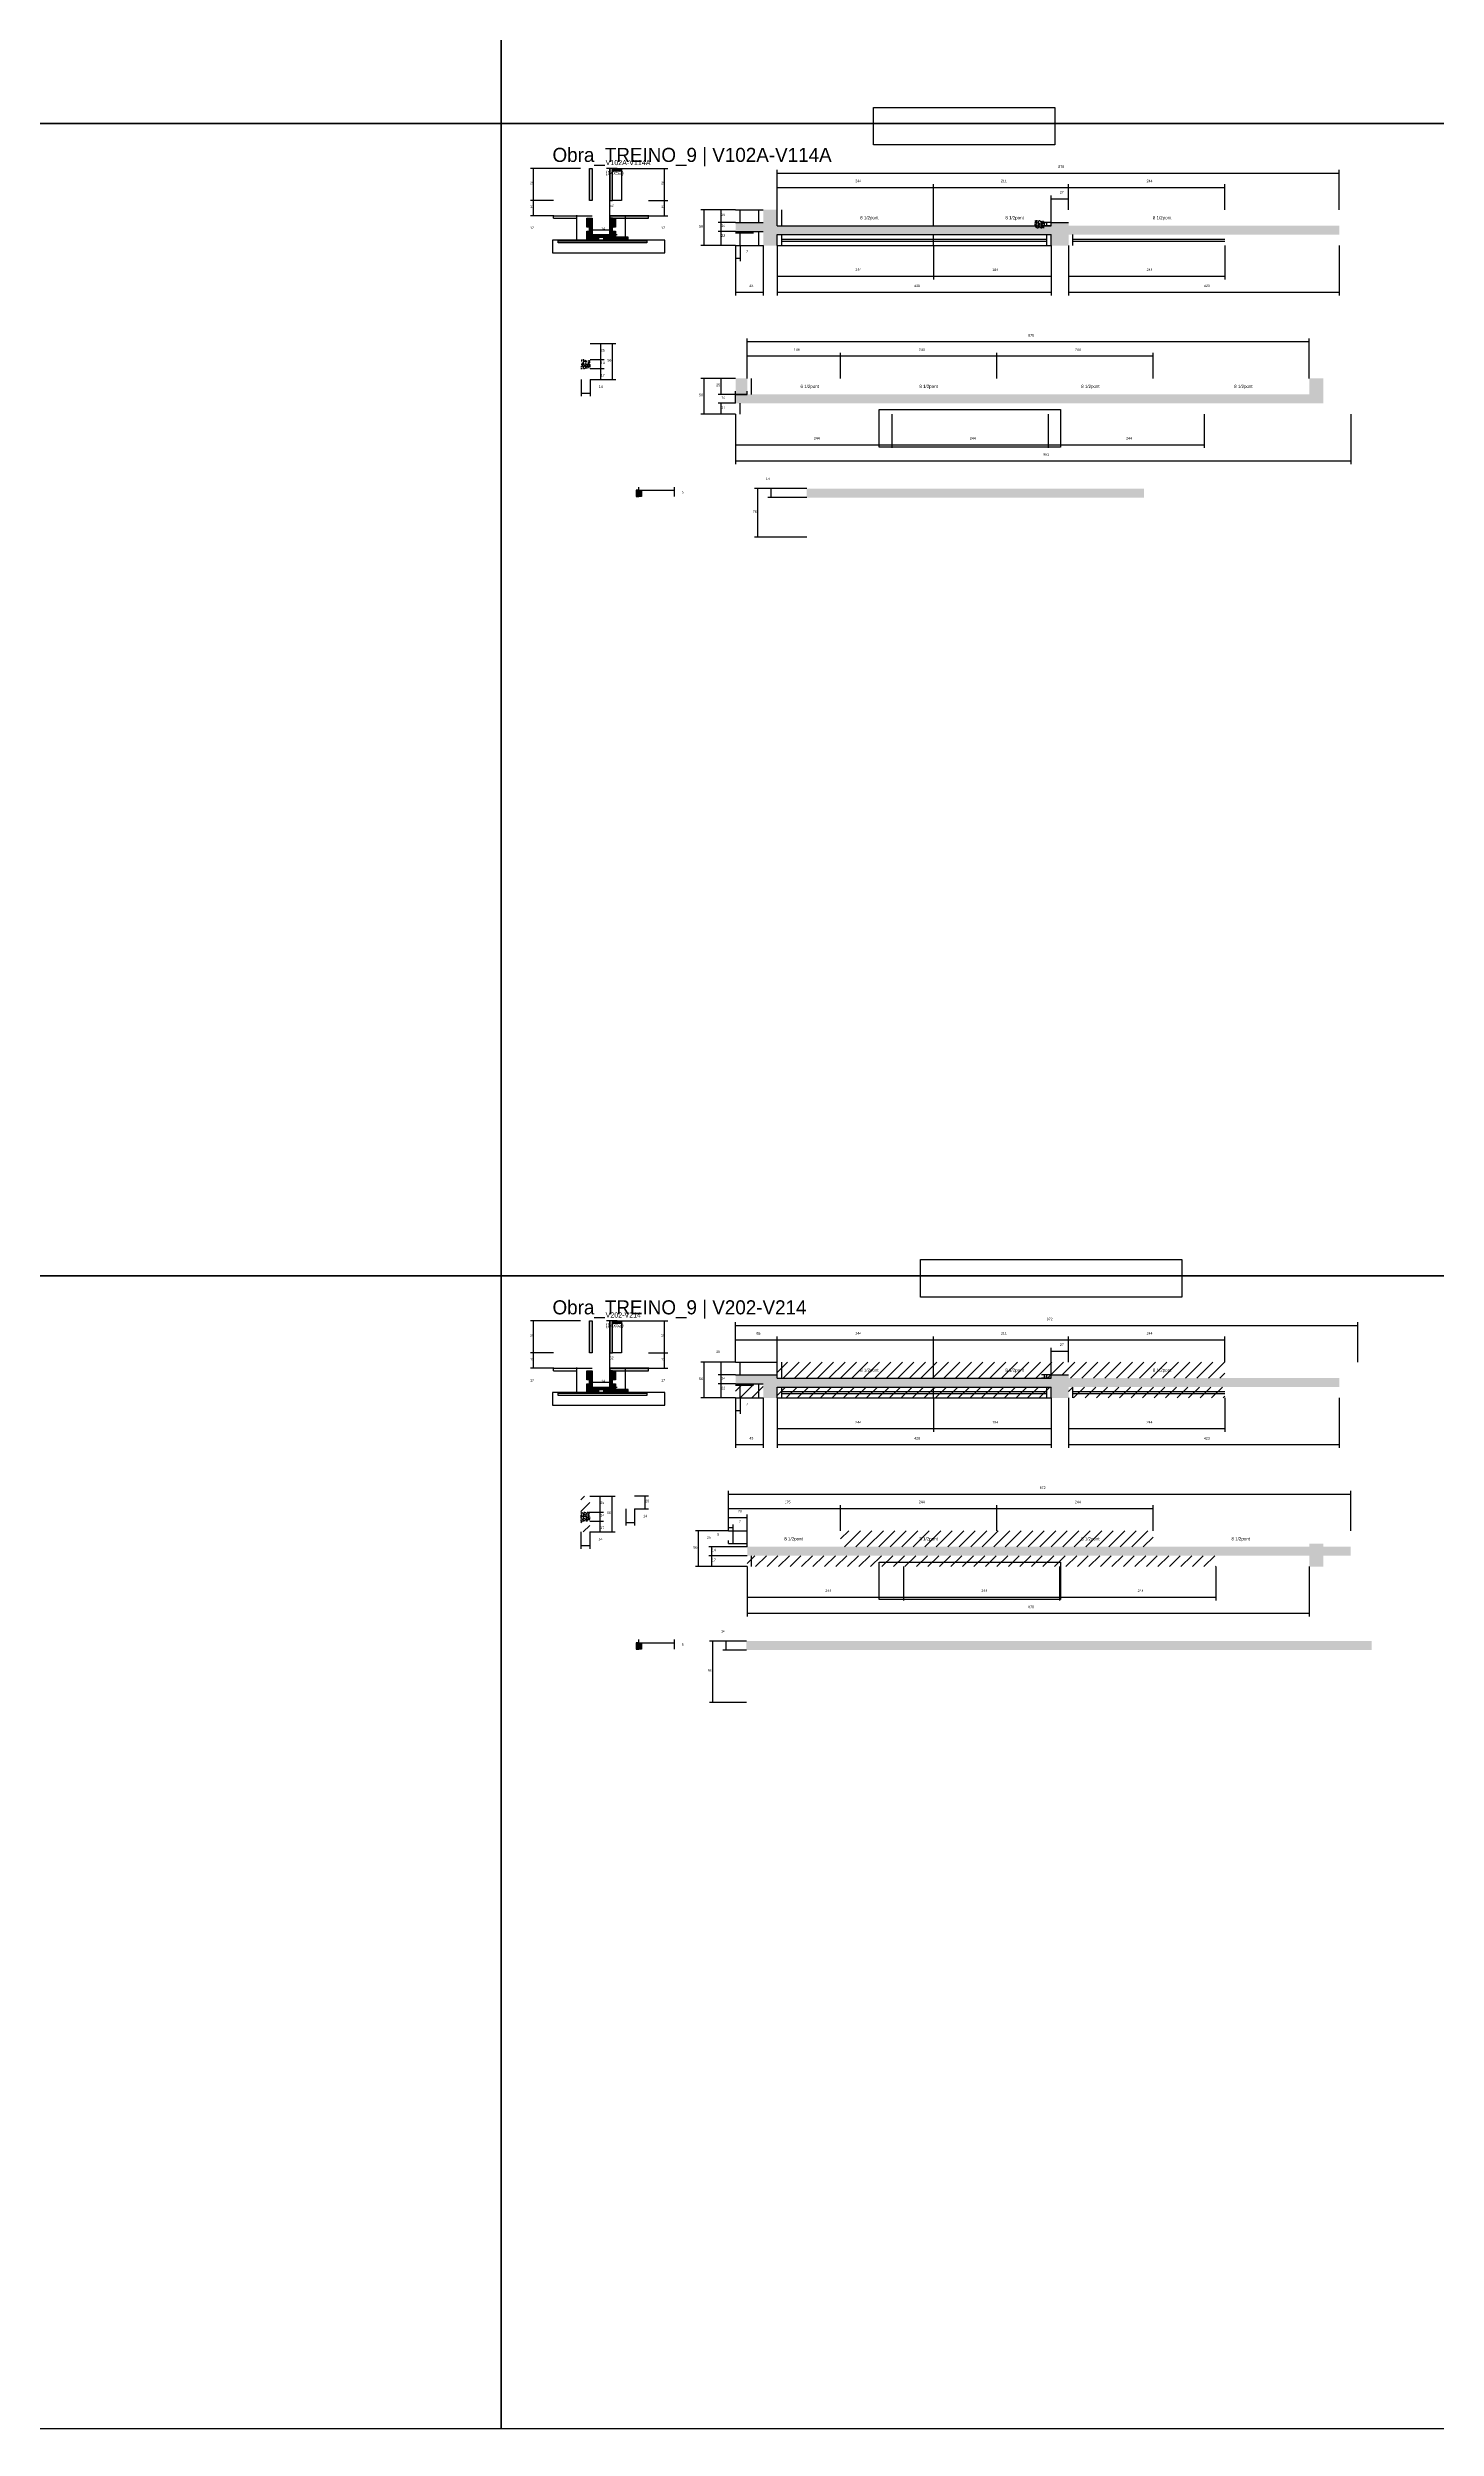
# Model space of a CAD drawing. Header units: metres. Extents: x -41 to 34840, y -36000 to 1848.
# Drawn here: x 28291 to 30461, y -34200 to -30481 of the extents above; entities that cross this region are included whole.
import ezdxf

# ---------------------------------------------------------------- set-up
doc = ezdxf.new("R2010")
doc.units = ezdxf.units.M
for name, color, linetype in [('barrote', 126, 'Continuous'), ('CELL_BORDER', 8, 'Continuous'), ('COTA', 4, 'Continuous'), ('Cota Seção (2x)', 4, 'Continuous'), ('Hachura', 253, 'Continuous'), ('LABEL_ID', 3, 'Continuous'), ('Madeira', 126, 'Continuous'), ('NOMENCLATURA', 7, 'Continuous'), ('Painéis', 200, 'Continuous'), ('SARR_2.2x7', 40, 'Continuous'), ('SCO-___-LAJ', 4, 'Continuous'), ('Texto Seção', 7, 'Continuous')]:
    doc.layers.add(name, color=color, linetype=linetype)

msp = doc.modelspace()

# ---------------------------------------------------------------- hatches: boundary and pattern name
at = {"layer": 'COTA'}
h = msp.add_hatch(dxfattribs=at)
h.set_pattern_fill('AR-CONC', scale=0.03)
h.paths.add_polyline_path([(29886.1, -30773.6), (30309.1, -30773.6), (30309.1, -30759.6), (29886.1, -30759.6), (29886.1, -30754.6), (29859.1, -30754.6), (29859.1, -30759.6), (29431.1, -30759.6), (29431.1, -30734.6), (29409.1, -30734.6), (29409.1, -30754.6), (29366.1, -30754.6), (29366.1, -30768.6), (29409.1, -30768.6), (29409.1, -30790.6), (29431.1, -30790.6), (29431.1, -30773.6), (29859.1, -30773.6), (29859.1, -30790.6), (29886.1, -30790.6)])
h = msp.add_hatch(dxfattribs=at)
h.set_pattern_fill('AR-CONC', scale=0.03)
h.paths.add_polyline_path([(29848.2, -30762.9), (29848.2, -30751.2), (29848.2, -30751.2), (29833.2, -30751.2), (29833.2, -30751.2), (29833.2, -30762.9), (29833.2, -30762.9), (29848.2, -30762.9)])
h = msp.add_hatch(dxfattribs=at)
h.set_pattern_fill('AR-CONC', scale=0.03)
h.paths.add_polyline_path([(29138.9, -30968.8), (29124.9, -30968.8), (29124.9, -30982.8), (29138.9, -30982.8)])
h = msp.add_hatch(dxfattribs=at)
h.set_pattern_fill('AR-CONC', scale=0.03)
h.paths.add_polyline_path([(30262.1, -31023), (29384.1, -31023), (29384.1, -30998), (29366.1, -30998), (29366.1, -31037), (30266.1, -31037), (30284.1, -31037), (30284.1, -30998), (30262.1, -30998)])
h = msp.add_hatch(dxfattribs=at)
h.set_pattern_fill('AR-CONC', scale=0.03)
h.paths.add_polyline_path([(29477.1, -31170.3), (29477.1, -31184.3), (30004.1, -31184.3), (30004.1, -31170.3)])
h = msp.add_hatch(dxfattribs=at)
h.set_pattern_fill('AR-CONC', scale=0.03)
h.paths.add_polyline_path([(29886.1, -32590.6), (29886.1, -32573.6), (29886.1, -32573.6), (30309.1, -32573.6), (30309.1, -32573.6), (30309.1, -32559.6), (30309.1, -32559.6), (29886.1, -32559.6), (29886.1, -32559.6), (29886.1, -32554.6), (29886.1, -32554.6), (29859.1, -32554.6), (29859.1, -32554.6), (29859.1, -32559.6), (29859.1, -32559.6), (29431.1, -32559.6), (29431.1, -32559.6), (29431.1, -32554.6), (29431.1, -32554.6), (29409.1, -32554.6), (29409.1, -32554.6), (29366.1, -32554.6), (29366.1, -32554.6), (29366.1, -32568.6), (29366.1, -32568.6), (29409.1, -32568.6), (29409.1, -32568.6), (29409.1, -32590.6), (29409.1, -32590.6), (29431.1, -32590.6), (29431.1, -32590.6), (29431.1, -32573.6), (29431.1, -32573.6), (29859.1, -32573.6), (29859.1, -32573.6), (29859.1, -32590.6), (29859.1, -32590.6), (29886.1, -32590.6)])
h = msp.add_hatch(dxfattribs=at)
h.set_pattern_fill('AR-CONC', scale=0.03)
h.paths.add_polyline_path([(29138.2, -32768.8), (29124.2, -32768.8), (29124.2, -32782.8), (29138.2, -32782.8)])
h = msp.add_hatch(dxfattribs=at)
h.set_pattern_fill('AR-CONC', scale=0.03)
h.paths.add_polyline_path([(30284.1, -32837), (30327.1, -32837), (30327.1, -32823), (30284.1, -32823), (30284.1, -32818), (30262.1, -32818), (30262.1, -32823), (29384.1, -32823), (29384.1, -32837), (30262.1, -32837), (30262.1, -32854), (30284.1, -32854)])
h = msp.add_hatch(dxfattribs=at)
h.set_pattern_fill('AR-CONC', scale=0.03)
h.paths.add_polyline_path([(29382.8, -32970.3), (29382.8, -32984.3), (30359.8, -32984.3), (30359.8, -32970.3)])
at = {"layer": 'Hachura'}
h = msp.add_hatch(color=8, dxfattribs=at)
h.dxf.hatch_style = 1
h.paths.add_polyline_path([(29141.8, -30670), (29137.8, -30670), (29137.8, -30720), (29141.8, -30720)])
h = msp.add_hatch(color=8, dxfattribs=at)
h.dxf.hatch_style = 1
h.paths.add_polyline_path([(29173.8, -30670), (29169.8, -30670), (29169.8, -30720), (29173.8, -30720)])
h = msp.add_hatch(dxfattribs=at)
h.set_pattern_fill('ANSI31', scale=0.5)
h.paths.add_polyline_path([(29173.8, -30674.4), (29173.8, -30670), (29173.8, -30670), (29187.8, -30670), (29187.8, -30670), (29187.8, -30674.4), (29187.8, -30674.4), (29173.8, -30674.4)])
h = msp.add_hatch(dxfattribs=at)
h.set_pattern_fill('ANSI31', scale=0.5)
h.paths.add_polyline_path([(29137.8, -30762), (29133.4, -30762), (29133.4, -30762), (29133.4, -30748), (29133.4, -30748), (29137.8, -30748), (29137.8, -30748), (29137.8, -30762)])
h = msp.add_hatch(color=8, dxfattribs=at)
h.dxf.hatch_style = 1
h.paths.add_polyline_path([(29137.8, -30782), (29141.8, -30782), (29141.8, -30748), (29137.8, -30748)])
h = msp.add_hatch(color=8, dxfattribs=at)
h.dxf.hatch_style = 1
h.paths.add_polyline_path([(29229.8, -30748), (29229.8, -30744), (29229.8, -30744), (29169.8, -30744), (29169.8, -30744), (29169.8, -30748), (29169.8, -30748), (29229.8, -30748)])
h = msp.add_hatch(color=8, dxfattribs=at)
h.dxf.hatch_style = 1
h.paths.add_polyline_path([(29173.8, -30748), (29169.8, -30748), (29169.8, -30774), (29169.8, -30782), (29173.8, -30782)])
h = msp.add_hatch(dxfattribs=at)
h.set_pattern_fill('ANSI31', scale=0.5)
h.paths.add_polyline_path([(29178.2, -30762), (29173.8, -30762), (29173.8, -30762), (29173.8, -30748), (29173.8, -30748), (29178.2, -30748), (29178.2, -30748), (29178.2, -30762)])
h = msp.add_hatch(dxfattribs=at)
h.set_pattern_fill('ANSI31', scale=0.5)
h.paths.add_polyline_path([(29137.8, -30782.3), (29133.4, -30782.3), (29133.4, -30782.3), (29133.4, -30768.3), (29133.4, -30768.3), (29137.8, -30768.3), (29137.8, -30768.3), (29137.8, -30782.3)])
h = msp.add_hatch(color=8, dxfattribs=at)
h.dxf.hatch_style = 1
h.paths.add_polyline_path([(29169.8, -30777.6), (29169.8, -30774), (29169.8, -30774), (29141.8, -30774), (29141.8, -30774), (29141.8, -30777.6), (29141.8, -30777.6), (29169.8, -30777.6)])
h = msp.add_hatch(dxfattribs=at)
h.set_pattern_fill('ANSI31', scale=0.5)
h.paths.add_polyline_path([(29141.8, -30782), (29141.8, -30777.6), (29141.8, -30777.6), (29151.8, -30777.6), (29151.8, -30777.6), (29151.8, -30782), (29151.8, -30782), (29141.8, -30782)])
h = msp.add_hatch(dxfattribs=at)
h.set_pattern_fill('ANSI31', scale=0.5)
h.paths.add_polyline_path([(29169.8, -30782), (29169.8, -30777.6), (29169.8, -30777.6), (29159.8, -30777.6), (29159.8, -30777.6), (29159.8, -30782), (29159.8, -30782), (29169.8, -30782)])
h = msp.add_hatch(dxfattribs=at)
h.set_pattern_fill('ANSI31', scale=0.5)
h.paths.add_polyline_path([(29178.2, -30782.3), (29173.8, -30782.3), (29173.8, -30782.3), (29173.8, -30768.3), (29173.8, -30768.3), (29178.2, -30768.3), (29178.2, -30768.3), (29178.2, -30782.3)])
h = msp.add_hatch(dxfattribs=at)
h.set_pattern_fill('ANSI31', scale=0.5)
h.paths.add_polyline_path([(29198.2, -30782), (29198.2, -30777.6), (29198.2, -30777.6), (29178.2, -30777.6), (29178.2, -30777.6), (29178.2, -30782), (29178.2, -30782), (29198.2, -30782)])
h = msp.add_hatch(color=8, dxfattribs=at)
h.dxf.hatch_style = 1
h.paths.add_polyline_path([(29214.6, -31172.8), (29210.6, -31172.8), (29210.6, -31172.8), (29210.6, -31182.8), (29210.6, -31182.8), (29214.6, -31182.8), (29214.6, -31182.8), (29214.6, -31172.8)])
h = msp.add_hatch(dxfattribs=at)
h.set_pattern_fill('ANSI31', scale=0.5)
h.paths.add_polyline_path([(29219, -31182.8), (29214.6, -31182.8), (29214.6, -31182.8), (29214.6, -31172.8), (29214.6, -31172.8), (29219, -31172.8), (29219, -31172.8), (29219, -31182.8)])
h = msp.add_hatch(color=8, dxfattribs=at)
h.dxf.hatch_style = 1
h.paths.add_polyline_path([(29141.8, -32470), (29137.8, -32470), (29137.8, -32520), (29141.8, -32520)])
h = msp.add_hatch(color=8, dxfattribs=at)
h.dxf.hatch_style = 1
h.paths.add_polyline_path([(29173.8, -32470), (29169.8, -32470), (29169.8, -32520), (29173.8, -32520)])
h = msp.add_hatch(dxfattribs=at)
h.set_pattern_fill('ANSI31', scale=0.5)
h.paths.add_polyline_path([(29173.8, -32474.4), (29173.8, -32470), (29173.8, -32470), (29187.8, -32470), (29187.8, -32470), (29187.8, -32474.4), (29187.8, -32474.4), (29173.8, -32474.4)])
h = msp.add_hatch(dxfattribs=at)
h.set_pattern_fill('ANSI31', scale=4)
h.paths.add_polyline_path([(29675.1, -32559.6), (29675.1, -32534.6), (29431.1, -32534.6), (29431.1, -32559.6)])
h = msp.add_hatch(dxfattribs=at)
h.set_pattern_fill('ANSI31', scale=4)
h.paths.add_polyline_path([(29859.1, -32559.6), (29859.1, -32554.6), (29886.1, -32554.6), (29886.1, -32534.6), (29675.1, -32534.6), (29675.1, -32559.6)])
h = msp.add_hatch(dxfattribs=at)
h.set_pattern_fill('ANSI31', scale=4)
h.paths.add_polyline_path([(29886.1, -32534.6), (29886.1, -32554.6), (29886.1, -32559.6), (30130.1, -32559.6), (30130.1, -32534.6)])
h = msp.add_hatch(dxfattribs=at)
h.set_pattern_fill('ANSI31', scale=0.5)
h.paths.add_polyline_path([(29137.8, -32562), (29133.4, -32562), (29133.4, -32562), (29133.4, -32548), (29133.4, -32548), (29137.8, -32548), (29137.8, -32548), (29137.8, -32562)])
h = msp.add_hatch(dxfattribs=at)
h.set_pattern_fill('ANSI31', scale=0.5)
h.paths.add_polyline_path([(29137.8, -32582.3), (29133.4, -32582.3), (29133.4, -32582.3), (29133.4, -32568.3), (29133.4, -32568.3), (29137.8, -32568.3), (29137.8, -32568.3), (29137.8, -32582.3)])
h = msp.add_hatch(color=8, dxfattribs=at)
h.dxf.hatch_style = 1
h.paths.add_polyline_path([(29137.8, -32582), (29141.8, -32582), (29141.8, -32548), (29137.8, -32548)])
h = msp.add_hatch(color=8, dxfattribs=at)
h.dxf.hatch_style = 1
h.paths.add_polyline_path([(29169.8, -32577.6), (29169.8, -32574), (29169.8, -32574), (29141.8, -32574), (29141.8, -32574), (29141.8, -32577.6), (29141.8, -32577.6), (29169.8, -32577.6)])
h = msp.add_hatch(color=8, dxfattribs=at)
h.dxf.hatch_style = 1
h.paths.add_polyline_path([(29229.8, -32548), (29229.8, -32544), (29229.8, -32544), (29169.8, -32544), (29169.8, -32544), (29169.8, -32548), (29169.8, -32548), (29229.8, -32548)])
h = msp.add_hatch(color=8, dxfattribs=at)
h.dxf.hatch_style = 1
h.paths.add_polyline_path([(29173.8, -32548), (29169.8, -32548), (29169.8, -32574), (29169.8, -32582), (29173.8, -32582)])
h = msp.add_hatch(dxfattribs=at)
h.set_pattern_fill('ANSI31', scale=0.5)
h.paths.add_polyline_path([(29178.2, -32562), (29173.8, -32562), (29173.8, -32562), (29173.8, -32548), (29173.8, -32548), (29178.2, -32548), (29178.2, -32548), (29178.2, -32562)])
h = msp.add_hatch(dxfattribs=at)
h.set_pattern_fill('ANSI31', scale=0.5)
h.paths.add_polyline_path([(29178.2, -32582.3), (29173.8, -32582.3), (29173.8, -32582.3), (29173.8, -32568.3), (29173.8, -32568.3), (29178.2, -32568.3), (29178.2, -32568.3), (29178.2, -32582.3)])
h = msp.add_hatch(dxfattribs=at)
h.set_pattern_fill('ANSI31', scale=4)
h.paths.add_polyline_path([(29409.1, -32590.6), (29409.1, -32568.6), (29366.1, -32568.6), (29366.1, -32590.6)])
h = msp.add_hatch(dxfattribs=at)
h.set_pattern_fill('ANSI31', scale=4)
h.paths.add_polyline_path([(29675.1, -32573.6), (29431.1, -32573.6), (29431.1, -32590.6), (29675.1, -32590.6)])
h = msp.add_hatch(dxfattribs=at)
h.set_pattern_fill('ANSI31', scale=4)
h.paths.add_polyline_path([(29859.1, -32573.6), (29675.1, -32573.6), (29675.1, -32590.6), (29859.1, -32590.6)])
h = msp.add_hatch(dxfattribs=at)
h.set_pattern_fill('ANSI31', scale=4)
h.paths.add_polyline_path([(30130.1, -32573.6), (29886.1, -32573.6), (29886.1, -32590.6), (30130.1, -32590.6)])
h = msp.add_hatch(dxfattribs=at)
h.set_pattern_fill('ANSI31', scale=0.5)
h.paths.add_polyline_path([(29141.8, -32582), (29141.8, -32577.6), (29141.8, -32577.6), (29151.8, -32577.6), (29151.8, -32577.6), (29151.8, -32582), (29151.8, -32582), (29141.8, -32582)])
h = msp.add_hatch(dxfattribs=at)
h.set_pattern_fill('ANSI31', scale=0.5)
h.paths.add_polyline_path([(29169.8, -32582), (29169.8, -32577.6), (29169.8, -32577.6), (29159.8, -32577.6), (29159.8, -32577.6), (29159.8, -32582), (29159.8, -32582), (29169.8, -32582)])
h = msp.add_hatch(dxfattribs=at)
h.set_pattern_fill('ANSI31', scale=0.5)
h.paths.add_polyline_path([(29198.2, -32582), (29198.2, -32577.6), (29198.2, -32577.6), (29178.2, -32577.6), (29178.2, -32577.6), (29178.2, -32582), (29178.2, -32582), (29198.2, -32582)])
h = msp.add_hatch(dxfattribs=at)
h.set_pattern_fill('ANSI31', scale=4)
h.paths.add_polyline_path([(29124.2, -32768.8), (29138.2, -32768.8), (29138.2, -32743.8), (29124.2, -32743.8)])
h = msp.add_hatch(dxfattribs=at)
h.set_pattern_fill('ANSI31', scale=4)
h.paths.add_polyline_path([(29124.2, -32799.8), (29138.2, -32799.8), (29138.2, -32782.8), (29124.2, -32782.8)])
h = msp.add_hatch(dxfattribs=at)
h.set_pattern_fill('ANSI31', scale=4)
h.paths.add_polyline_path([(29774.1, -32823), (29774.1, -32798), (29530.1, -32798), (29530.1, -32823)])
h = msp.add_hatch(dxfattribs=at)
h.set_pattern_fill('ANSI31', scale=4)
h.paths.add_polyline_path([(29774.1, -32798), (29774.1, -32823), (30018.1, -32823), (30018.1, -32798)])
h = msp.add_hatch(dxfattribs=at)
h.set_pattern_fill('ANSI31', scale=4)
h.paths.add_polyline_path([(29628.1, -32854), (29628.1, -32837), (29384.1, -32837), (29384.1, -32854)])
h = msp.add_hatch(dxfattribs=at)
h.set_pattern_fill('ANSI31', scale=4)
h.paths.add_polyline_path([(29872.1, -32854), (29872.1, -32837), (29628.1, -32837), (29628.1, -32854)])
h = msp.add_hatch(dxfattribs=at)
h.set_pattern_fill('ANSI31', scale=4)
h.paths.add_polyline_path([(30116.1, -32854), (30116.1, -32837), (29872.1, -32837), (29872.1, -32854)])
h = msp.add_hatch(color=8, dxfattribs=at)
h.dxf.hatch_style = 1
h.paths.add_polyline_path([(29214.6, -32972.8), (29210.6, -32972.8), (29210.6, -32972.8), (29210.6, -32982.8), (29210.6, -32982.8), (29214.6, -32982.8), (29214.6, -32982.8), (29214.6, -32972.8)])
h = msp.add_hatch(dxfattribs=at)
h.set_pattern_fill('ANSI31', scale=0.5)
h.paths.add_polyline_path([(29219, -32982.8), (29214.6, -32982.8), (29214.6, -32982.8), (29214.6, -32972.8), (29214.6, -32972.8), (29219, -32972.8), (29219, -32972.8), (29219, -32982.8)])

# ---------------------------------------------------------------- linework, layer by layer
at = {"layer": 'barrote'}
for points in [[(29080, -30802), (29255.5, -30802), (29255.5, -30782), (29080, -30782)], [(29080, -32602), (29255.5, -32602), (29255.5, -32582), (29080, -32582)]]:
    msp.add_lwpolyline(points, close=True, dxfattribs=at)
at = {"layer": 'CELL_BORDER'}
for points in [[(26100, -30600), (29000, -30600), (29000, -28800), (26100, -28800)], [(29000, -30600), (31900, -30600), (31900, -28800), (29000, -28800)], [(26100, -32400), (29000, -32400), (29000, -30600), (26100, -30600)], [(29000, -32400), (31900, -32400), (31900, -30600), (29000, -30600)], [(26100, -34200), (29000, -34200), (29000, -32400), (26100, -32400)], [(29000, -34200), (31900, -34200), (31900, -32400), (29000, -32400)]]:
    msp.add_lwpolyline(points, close=True, dxfattribs=at)
at = {"layer": 'COTA'}
for p, q in [((29123.8, -30670), (29045.4, -30670)), ((29050.4, -30720), (29050.4, -30670)), ((29187.8, -30670), (29260.2, -30670)), ((29255.2, -30720), (29255.2, -30670)), ((29431.1, -30734.6), (29431.1, -30672.3)), ((29431.1, -30677.3), (30309.1, -30677.3)), ((30309.1, -30734.6), (30309.1, -30672.3)), ((29431.1, -30734.6), (29431.1, -30694.7)), ((29431.1, -30699.7), (29675.1, -30699.7)), ((29675.1, -30734.6), (29675.1, -30694.7)), ((29675.1, -30734.6), (29675.1, -30694.7)), ((29675.1, -30699.7), (29886.1, -30699.7)), ((29859.1, -30754.6), (29859.1, -30712.4)), ((29886.1, -30734.6), (29886.1, -30694.7)), ((29886.1, -30734.6), (29886.1, -30694.7)), ((29886.1, -30699.7), (30130.1, -30699.7)), ((29886.1, -30734.6), (29886.1, -30712.4)), ((30130.1, -30734.6), (30130.1, -30694.7)), ((29081.8, -30720), (29045.4, -30720)), ((29081.8, -30720), (29045.4, -30720)), ((29081.8, -30744), (29045.4, -30744)), ((29050.4, -30744), (29050.4, -30720)), ((29081.8, -30748), (29081.8, -30743)), ((29081.8, -30748), (29117.8, -30748)), ((29117.8, -30782), (29117.8, -30743)), ((29193.8, -30782), (29193.8, -30743)), ((29193.8, -30748), (29229.8, -30748)), ((29229.8, -30720), (29260.2, -30720)), ((29229.8, -30720), (29260.2, -30720)), ((29229.8, -30748), (29229.8, -30743)), ((29229.8, -30744), (29260.2, -30744)), ((29255.2, -30744), (29255.2, -30720)), ((29366.1, -30734.6), (29311.9, -30734.6)), ((29316.9, -30790.6), (29316.9, -30734.6)), ((29366.1, -30734.6), (29338.7, -30734.6)), ((29343.7, -30754.6), (29343.7, -30734.6)), ((29859.1, -30717.4), (29886.1, -30717.4)), ((29366.1, -30754.6), (29338.7, -30754.6)), ((29366.1, -30754.6), (29338.7, -30754.6)), ((29366.1, -30768.6), (29338.7, -30768.6)), ((29366.1, -30768.6), (29338.7, -30768.6)), ((29343.7, -30768.6), (29343.7, -30754.6)), ((29343.7, -30790.6), (29343.7, -30768.6)), ((29859.1, -30754.6), (29843.7, -30754.6)), ((29859.1, -30759.6), (29843.7, -30759.6)), ((29848.7, -30759.6), (29848.7, -30754.6)), ((29366.1, -30790.6), (29311.9, -30790.6)), ((29366.1, -30790.6), (29338.7, -30790.6)), ((29366.1, -30790.6), (29366.1, -30815.2)), ((29366.1, -30790.6), (29366.1, -30868.5)), ((29366.1, -30810.2), (29373.1, -30810.2)), ((29373.1, -30790.6), (29373.1, -30815.2)), ((29409.1, -30790.6), (29409.1, -30868.5)), ((29431.1, -30790.6), (29431.1, -30843.4)), ((29431.1, -30790.6), (29431.1, -30868.5)), ((29675.1, -30790.6), (29675.1, -30843.4)), ((29675.1, -30790.6), (29675.1, -30843.4)), ((29859.1, -30790.6), (29859.1, -30868.5)), ((29859.1, -30790.6), (29859.1, -30843.4)), ((29886.1, -30790.6), (29886.1, -30843.4)), ((29886.1, -30790.6), (29886.1, -30868.5)), ((30130.1, -30790.6), (30130.1, -30843.4)), ((30309.1, -30790.6), (30309.1, -30868.5)), ((29366.1, -30863.5), (29409.1, -30863.5)), ((29431.1, -30838.4), (29675.1, -30838.4)), ((29431.1, -30863.5), (29859.1, -30863.5)), ((29675.1, -30838.4), (29859.1, -30838.4)), ((29886.1, -30838.4), (30130.1, -30838.4)), ((29886.1, -30863.5), (30309.1, -30863.5)), ((29384.1, -30998), (29384.1, -30935.7)), ((30262.1, -30998), (30262.1, -30935.7)), ((29138.9, -30943.8), (29160.5, -30943.8)), ((29138.9, -30943.8), (29178.8, -30943.8)), ((29138.9, -30968.8), (29160.5, -30968.8)), ((29138.9, -30968.8), (29160.5, -30968.8)), ((29155.5, -30968.8), (29155.5, -30943.8)), ((29155.5, -30982.8), (29155.5, -30968.8)), ((29173.8, -30999.8), (29173.8, -30943.8)), ((29384.1, -30940.7), (30262.1, -30940.7)), ((29384.1, -30998), (29384.1, -30958)), ((29384.1, -30963), (29530.1, -30963)), ((29530.1, -30998), (29530.1, -30958)), ((29530.1, -30998), (29530.1, -30958)), ((29530.1, -30963), (29774.1, -30963)), ((29774.1, -30998), (29774.1, -30958)), ((29774.1, -30998), (29774.1, -30958)), ((29774.1, -30963), (30018.1, -30963)), ((30018.1, -30998), (30018.1, -30958)), ((29124.9, -30999.8), (29124.9, -31026.1)), ((29138.9, -30982.8), (29160.5, -30982.8)), ((29138.9, -30982.8), (29160.5, -30982.8)), ((29138.9, -30999.8), (29138.9, -31026.1)), ((29138.9, -30999.8), (29160.5, -30999.8)), ((29138.9, -30999.8), (29178.8, -30999.8)), ((29155.5, -30999.8), (29155.5, -30982.8)), ((29366.1, -30998), (29311.9, -30998)), ((29316.9, -31054), (29316.9, -30998)), ((29366.1, -30998), (29338.7, -30998)), ((29343.7, -31023), (29343.7, -30998)), ((29124.9, -31021.1), (29138.9, -31021.1)), ((29384.1, -31023), (29338.7, -31023)), ((29366.1, -31037), (29338.7, -31037)), ((29343.7, -31054), (29343.7, -31037)), ((29366.1, -31037), (29366.1, -31018)), ((29366.1, -31023), (29384.1, -31023)), ((29384.1, -31023), (29384.1, -31018)), ((29366.1, -31054), (29311.9, -31054)), ((29366.1, -31054), (29338.7, -31054)), ((29366.1, -31054), (29366.1, -31106.7)), ((29366.1, -31054), (29366.1, -31131.9)), ((29610.1, -31054), (29610.1, -31106.7)), ((29610.1, -31054), (29610.1, -31106.7)), ((29854.1, -31054), (29854.1, -31106.7)), ((29854.1, -31054), (29854.1, -31106.7)), ((30098.1, -31054), (30098.1, -31106.7)), ((30327.1, -31054), (30327.1, -31131.9)), ((29366.1, -31101.7), (29610.1, -31101.7)), ((29610.1, -31101.7), (29854.1, -31101.7)), ((29854.1, -31101.7), (30098.1, -31101.7)), ((29366.1, -31126.9), (30327.1, -31126.9)), ((29214.6, -31172.8), (29214.6, -31167.8)), ((29214.6, -31172.8), (29270.6, -31172.8)), ((29270.6, -31182.8), (29270.6, -31167.8)), ((29477.1, -31170.3), (29395.8, -31170.3)), ((29400.8, -31246.3), (29400.8, -31170.3)), ((29477.1, -31170.3), (29416.4, -31170.3)), ((29477.1, -31184.3), (29416.4, -31184.3)), ((29421.4, -31184.3), (29421.4, -31170.3)), ((29477.1, -31246.3), (29395.8, -31246.3)), ((29123.8, -32470), (29045.4, -32470)), ((29050.4, -32520), (29050.4, -32470)), ((29187.8, -32470), (29260.2, -32470)), ((29255.2, -32520), (29255.2, -32470)), ((29366.1, -32534.6), (29366.1, -32472.3)), ((29366.1, -32477.3), (30338.1, -32477.3)), ((29366.1, -32534.6), (29366.1, -32494.7)), ((29366.1, -32499.7), (29431.1, -32499.7)), ((29431.1, -32534.6), (29431.1, -32494.7)), ((29431.1, -32534.6), (29431.1, -32494.7)), ((29431.1, -32499.7), (29675.1, -32499.7)), ((29675.1, -32534.6), (29675.1, -32494.7)), ((29675.1, -32534.6), (29675.1, -32494.7)), ((29675.1, -32499.7), (29886.1, -32499.7)), ((29886.1, -32534.6), (29886.1, -32494.7)), ((29886.1, -32534.6), (29886.1, -32494.7)), ((29886.1, -32499.7), (30130.1, -32499.7)), ((30130.1, -32534.6), (30130.1, -32494.7)), ((30338.1, -32534.6), (30338.1, -32472.3)), ((29081.8, -32520), (29045.4, -32520)), ((29081.8, -32520), (29045.4, -32520)), ((29050.4, -32544), (29050.4, -32520)), ((29229.8, -32520), (29260.2, -32520)), ((29229.8, -32520), (29260.2, -32520)), ((29255.2, -32544), (29255.2, -32520)), ((29366.1, -32534.6), (29311.9, -32534.6)), ((29316.9, -32590.6), (29316.9, -32534.6)), ((29366.1, -32534.6), (29338.7, -32534.6)), ((29343.7, -32554.6), (29343.7, -32534.6)), ((29859.1, -32554.6), (29859.1, -32512.4)), ((29859.1, -32517.4), (29886.1, -32517.4)), ((29886.1, -32534.6), (29886.1, -32512.4)), ((29081.8, -32544), (29045.4, -32544)), ((29081.8, -32548), (29081.8, -32543)), ((29081.8, -32548), (29117.8, -32548)), ((29117.8, -32582), (29117.8, -32543)), ((29193.8, -32582), (29193.8, -32543)), ((29193.8, -32548), (29229.8, -32548)), ((29229.8, -32548), (29229.8, -32543)), ((29229.8, -32544), (29260.2, -32544)), ((29366.1, -32554.6), (29338.7, -32554.6)), ((29366.1, -32554.6), (29338.7, -32554.6)), ((29366.1, -32568.6), (29338.7, -32568.6)), ((29366.1, -32568.6), (29338.7, -32568.6)), ((29343.7, -32568.6), (29343.7, -32554.6)), ((29343.7, -32590.6), (29343.7, -32568.6)), ((29859.1, -32554.6), (29843.7, -32554.6)), ((29859.1, -32559.6), (29843.7, -32559.6)), ((29848.7, -32559.6), (29848.7, -32554.6)), ((29366.1, -32590.6), (29311.9, -32590.6)), ((29366.1, -32590.6), (29338.7, -32590.6)), ((29366.1, -32590.6), (29366.1, -32615.2)), ((29366.1, -32590.6), (29366.1, -32668.5)), ((29366.1, -32610.2), (29373.1, -32610.2)), ((29373.1, -32590.6), (29373.1, -32615.2)), ((29409.1, -32590.6), (29409.1, -32668.5)), ((29431.1, -32590.6), (29431.1, -32643.4)), ((29431.1, -32590.6), (29431.1, -32668.5)), ((29675.1, -32590.6), (29675.1, -32643.4)), ((29675.1, -32590.6), (29675.1, -32643.4)), ((29859.1, -32590.6), (29859.1, -32668.5)), ((29859.1, -32590.6), (29859.1, -32643.4)), ((29886.1, -32590.6), (29886.1, -32643.4)), ((29886.1, -32590.6), (29886.1, -32668.5)), ((30130.1, -32590.6), (30130.1, -32643.4)), ((30309.1, -32590.6), (30309.1, -32668.5)), ((29431.1, -32638.4), (29675.1, -32638.4)), ((29675.1, -32638.4), (29859.1, -32638.4)), ((29886.1, -32638.4), (30130.1, -32638.4)), ((29366.1, -32663.5), (29409.1, -32663.5)), ((29431.1, -32663.5), (29859.1, -32663.5)), ((29886.1, -32663.5), (30309.1, -32663.5)), ((29138.2, -32743.8), (29159.7, -32743.8)), ((29138.2, -32743.8), (29178, -32743.8)), ((29154.7, -32768.8), (29154.7, -32743.8)), ((29173, -32799.8), (29173, -32743.8)), ((29208.3, -32743.6), (29229.9, -32743.6)), ((29224.9, -32763.6), (29224.9, -32743.6)), ((29355.1, -32798), (29355.1, -32735.7)), ((29355.1, -32740.7), (30327.1, -32740.7)), ((29355.1, -32798), (29355.1, -32758)), ((29530.1, -32798), (29530.1, -32758)), ((29530.1, -32798), (29530.1, -32758)), ((29774.1, -32798), (29774.1, -32758)), ((29774.1, -32798), (29774.1, -32758)), ((30018.1, -32798), (30018.1, -32758)), ((30327.1, -32798), (30327.1, -32735.7)), ((29138.2, -32768.8), (29159.7, -32768.8)), ((29138.2, -32768.8), (29159.7, -32768.8)), ((29138.2, -32782.8), (29159.7, -32782.8)), ((29138.2, -32782.8), (29159.7, -32782.8)), ((29154.7, -32782.8), (29154.7, -32768.8)), ((29154.7, -32799.8), (29154.7, -32782.8)), ((29194.3, -32763.6), (29194.3, -32789.9)), ((29194.3, -32784.9), (29208.3, -32784.9)), ((29208.3, -32763.6), (29229.9, -32763.6)), ((29208.3, -32763.6), (29208.3, -32789.9)), ((29355.1, -32763), (29530.1, -32763)), ((29355.1, -32798), (29355.1, -32772.4)), ((29355.1, -32777.4), (29384.1, -32777.4)), ((29355.1, -32798), (29355.1, -32788.1)), ((29355.1, -32798), (29355.1, -32793)), ((29355.1, -32793.1), (29362.1, -32793.1)), ((29362.1, -32798), (29362.1, -32788.1)), ((29384.1, -32818), (29384.1, -32772.4)), ((29384.1, -32823), (29384.1, -32793)), ((29530.1, -32763), (29774.1, -32763)), ((29774.1, -32763), (30018.1, -32763)), ((29124.2, -32799.8), (29124.2, -32826.1)), ((29124.2, -32821.1), (29138.2, -32821.1)), ((29138.2, -32799.8), (29138.2, -32826.1)), ((29138.2, -32799.8), (29159.7, -32799.8)), ((29138.2, -32799.8), (29178, -32799.8)), ((29355.1, -32798), (29303.3, -32798)), ((29308.3, -32854), (29308.3, -32798)), ((29384.1, -32823), (29324.1, -32823)), ((29329.1, -32837), (29329.1, -32823)), ((29355.1, -32798), (29384.1, -32798)), ((29355.1, -32818), (29355.1, -32813)), ((29355.1, -32818), (29384.1, -32818)), ((29384.1, -32823), (29384.1, -32813)), ((29384.1, -32854), (29303.3, -32854)), ((29384.1, -32837), (29324.1, -32837)), ((29384.1, -32837), (29324.1, -32837)), ((29384.1, -32854), (29324.1, -32854)), ((29329.1, -32854), (29329.1, -32837)), ((29384.1, -32854), (29384.1, -32906.7)), ((29384.1, -32854), (29384.1, -32931.9)), ((29628.1, -32854), (29628.1, -32906.7)), ((29628.1, -32854), (29628.1, -32906.7)), ((29872.1, -32854), (29872.1, -32906.7)), ((29872.1, -32854), (29872.1, -32906.7)), ((30116.1, -32854), (30116.1, -32906.7)), ((30262.1, -32854), (30262.1, -32931.9)), ((29384.1, -32901.7), (29628.1, -32901.7)), ((29628.1, -32901.7), (29872.1, -32901.7)), ((29872.1, -32901.7), (30116.1, -32901.7)), ((29384.1, -32926.9), (30262.1, -32926.9)), ((29214.6, -32972.8), (29214.6, -32967.8)), ((29214.6, -32972.8), (29270.6, -32972.8)), ((29270.6, -32982.8), (29270.6, -32967.8)), ((29382.8, -32970.3), (29325.5, -32970.3)), ((29330.5, -33066.3), (29330.5, -32970.3)), ((29382.8, -32970.3), (29346.2, -32970.3)), ((29351.2, -32984.3), (29351.2, -32970.3)), ((29382.8, -32984.3), (29346.2, -32984.3)), ((29382.8, -33066.3), (29325.5, -33066.3))]:
    msp.add_line(p, q, dxfattribs=at)
at = {"layer": 'Cota Seção (2x)'}
for p, q in [((29180.8, -30670), (29164.3, -30670)), ((29169.3, -30774), (29169.3, -30670)), ((29141.8, -30782), (29141.8, -30761)), ((29141.8, -30766), (29169.8, -30766)), ((29180.8, -30774), (29164.3, -30774)), ((29169.8, -30782), (29169.8, -30761)), ((29180.8, -32470), (29164.3, -32470)), ((29169.3, -32574), (29169.3, -32470)), ((29141.8, -32582), (29141.8, -32561)), ((29141.8, -32566), (29169.8, -32566)), ((29180.8, -32574), (29164.3, -32574)), ((29169.8, -32582), (29169.8, -32561))]:
    msp.add_line(p, q, dxfattribs=at)
at = {"layer": 'Madeira'}
for points in [[(29173.8, -30674.4), (29173.8, -30670), (29187.8, -30670), (29187.8, -30674.4)], [(29173.8, -30670), (29187.8, -30670), (29187.8, -30720), (29173.8, -30720)], [(29137.8, -30762), (29133.4, -30762), (29133.4, -30748), (29137.8, -30748)], [(29178.2, -30762), (29173.8, -30762), (29173.8, -30748), (29178.2, -30748)], [(29080, -30802), (29255.5, -30802), (29255.5, -30782), (29080, -30782)], [(29137.8, -30782.3), (29133.4, -30782.3), (29133.4, -30768.3), (29137.8, -30768.3)], [(29141.8, -30782), (29141.8, -30777.6), (29151.8, -30777.6), (29151.8, -30782)], [(29169.8, -30782), (29169.8, -30777.6), (29159.8, -30777.6), (29159.8, -30782)], [(29178.2, -30782.3), (29173.8, -30782.3), (29173.8, -30768.3), (29178.2, -30768.3)], [(29198.2, -30782), (29198.2, -30777.6), (29178.2, -30777.6), (29178.2, -30782)], [(29219, -31182.8), (29214.6, -31182.8), (29214.6, -31172.8), (29219, -31172.8)], [(29173.8, -32474.4), (29173.8, -32470), (29187.8, -32470), (29187.8, -32474.4)], [(29173.8, -32470), (29187.8, -32470), (29187.8, -32520), (29173.8, -32520)], [(29137.8, -32562), (29133.4, -32562), (29133.4, -32548), (29137.8, -32548)], [(29137.8, -32582.3), (29133.4, -32582.3), (29133.4, -32568.3), (29137.8, -32568.3)], [(29178.2, -32562), (29173.8, -32562), (29173.8, -32548), (29178.2, -32548)], [(29178.2, -32582.3), (29173.8, -32582.3), (29173.8, -32568.3), (29178.2, -32568.3)], [(29080, -32602), (29255.5, -32602), (29255.5, -32582), (29080, -32582)], [(29141.8, -32582), (29141.8, -32577.6), (29151.8, -32577.6), (29151.8, -32582)], [(29169.8, -32582), (29169.8, -32577.6), (29159.8, -32577.6), (29159.8, -32582)], [(29198.2, -32582), (29198.2, -32577.6), (29178.2, -32577.6), (29178.2, -32582)], [(29219, -32982.8), (29214.6, -32982.8), (29214.6, -32972.8), (29219, -32972.8)]]:
    msp.add_lwpolyline(points, close=True, dxfattribs=at)
at = {"layer": 'NOMENCLATURA'}
for points in [[(29581.4, -30574.8), (29864.6, -30574.8), (29864.6, -30633.5), (29581.4, -30633.5)], [(29590.3, -31046.9), (29873.5, -31046.9), (29873.5, -31105.6), (29590.3, -31105.6)], [(29655, -32374.3), (30063.2, -32374.3), (30063.2, -32433), (29655, -32433)], [(29590.3, -32846.9), (29873.5, -32846.9), (29873.5, -32905.6), (29590.3, -32905.6)]]:
    msp.add_lwpolyline(points, close=True, dxfattribs=at)
at = {"layer": 'Painéis'}
for p, q in [((29081.8, -30744), (29141.8, -30744)), ((29169.8, -30744), (29229.8, -30744)), ((29366.1, -30734.6), (29409.1, -30734.6)), ((29431.1, -30759.6), (29431.1, -30734.6)), ((29675.1, -30759.6), (29675.1, -30734.6)), ((29141.8, -30774), (29169.8, -30774)), ((29366.1, -30754.6), (29409.1, -30754.6)), ((29366.1, -30768.6), (29409.1, -30768.6)), ((29431.1, -30759.6), (29859.1, -30759.6)), ((29431.1, -30773.6), (29859.1, -30773.6)), ((29431.1, -30790.6), (29431.1, -30773.6)), ((29675.1, -30790.6), (29675.1, -30773.6)), ((29859.1, -30754.6), (29886.1, -30754.6)), ((29859.1, -30759.6), (29859.1, -30754.6)), ((29859.1, -30790.6), (29859.1, -30773.6)), ((29366.1, -30790.6), (29409.1, -30790.6)), ((29431.1, -30790.6), (29859.1, -30790.6)), ((29366.1, -32534.6), (29431.1, -32534.6)), ((29431.1, -32559.6), (29431.1, -32534.6)), ((29675.1, -32559.6), (29675.1, -32534.6)), ((29081.8, -32544), (29141.8, -32544)), ((29141.8, -32574), (29169.8, -32574)), ((29169.8, -32544), (29229.8, -32544)), ((29366.1, -32554.6), (29409.1, -32554.6)), ((29366.1, -32568.6), (29409.1, -32568.6)), ((29409.1, -32554.6), (29431.1, -32554.6)), ((29431.1, -32559.6), (29859.1, -32559.6)), ((29431.1, -32573.6), (29859.1, -32573.6)), ((29431.1, -32590.6), (29431.1, -32573.6)), ((29675.1, -32590.6), (29675.1, -32573.6)), ((29859.1, -32554.6), (29886.1, -32554.6)), ((29859.1, -32559.6), (29859.1, -32554.6)), ((29859.1, -32590.6), (29859.1, -32573.6)), ((29366.1, -32590.6), (29409.1, -32590.6)), ((29431.1, -32590.6), (29859.1, -32590.6))]:
    msp.add_line(p, q, dxfattribs=at)
for points in [[(29137.8, -30670), (29141.8, -30670), (29141.8, -30720), (29137.8, -30720)], [(29173.8, -30670), (29169.8, -30670), (29169.8, -30720), (29173.8, -30720)], [(29137.8, -30748), (29141.8, -30748), (29141.8, -30782), (29137.8, -30782)], [(29229.8, -30748), (29229.8, -30744), (29169.8, -30744), (29169.8, -30748)], [(29173.8, -30748), (29169.8, -30748), (29169.8, -30782), (29173.8, -30782)], [(29169.8, -30777.6), (29169.8, -30774), (29141.8, -30774), (29141.8, -30777.6)], [(29214.6, -31172.8), (29210.6, -31172.8), (29210.6, -31182.8), (29214.6, -31182.8)], [(29137.8, -32470), (29141.8, -32470), (29141.8, -32520), (29137.8, -32520)], [(29173.8, -32470), (29169.8, -32470), (29169.8, -32520), (29173.8, -32520)], [(29137.8, -32548), (29141.8, -32548), (29141.8, -32582), (29137.8, -32582)], [(29169.8, -32577.6), (29169.8, -32574), (29141.8, -32574), (29141.8, -32577.6)], [(29229.8, -32548), (29229.8, -32544), (29169.8, -32544), (29169.8, -32548)], [(29173.8, -32548), (29169.8, -32548), (29169.8, -32582), (29173.8, -32582)], [(29214.6, -32972.8), (29210.6, -32972.8), (29210.6, -32982.8), (29214.6, -32982.8)]]:
    msp.add_lwpolyline(points, close=True, dxfattribs=at)
at = {"layer": 'SARR_2.2x7'}
for p, q in [((29373.1, -30754.6), (29373.1, -30734.6)), ((29402.1, -30754.6), (29402.1, -30734.6)), ((29438.1, -30759.6), (29438.1, -30734.6)), ((29366.1, -30770.8), (29394.1, -30770.8)), ((29373.1, -30790.6), (29373.1, -30768.6)), ((29402.1, -30790.6), (29402.1, -30768.6)), ((29438.1, -30790.6), (29438.1, -30773.6)), ((29438.1, -30780.6), (29675.1, -30780.6)), ((29438.1, -30783.6), (29675.1, -30783.6)), ((29675.1, -30780.6), (29852.1, -30780.6)), ((29675.1, -30783.6), (29852.1, -30783.6)), ((29852.1, -30759.6), (29852.1, -30754.6)), ((29852.1, -30790.6), (29852.1, -30773.6)), ((29893.1, -30790.6), (29893.1, -30773.6)), ((29893.1, -30780.6), (30130.1, -30780.6)), ((29893.1, -30783.6), (30130.1, -30783.6)), ((29391.1, -31023), (29391.1, -30998)), ((29373.1, -31054), (29373.1, -31037)), ((29373.1, -32554.6), (29373.1, -32534.6)), ((29438.1, -32559.6), (29438.1, -32534.6)), ((29366.1, -32570.8), (29394.1, -32570.8)), ((29373.1, -32590.6), (29373.1, -32568.6)), ((29402.1, -32590.6), (29402.1, -32568.6)), ((29438.1, -32590.6), (29438.1, -32573.6)), ((29852.1, -32559.6), (29852.1, -32554.6)), ((29852.1, -32590.6), (29852.1, -32573.6)), ((29893.1, -32590.6), (29893.1, -32573.6)), ((29438.1, -32580.6), (29675.1, -32580.6)), ((29438.1, -32583.6), (29675.1, -32583.6)), ((29675.1, -32580.6), (29852.1, -32580.6)), ((29675.1, -32583.6), (29852.1, -32583.6)), ((29893.1, -32580.6), (30130.1, -32580.6)), ((29893.1, -32583.6), (30130.1, -32583.6)), ((29362.1, -32818), (29362.1, -32798)), ((29391.1, -32854), (29391.1, -32837))]:
    msp.add_line(p, q, dxfattribs=at)
at = {"layer": 'SCO-___-LAJ'}
for points in [[(29089, -30783.3), (29227.1, -30783.3), (29227.1, -30786.5), (29089, -30786.5)], [(29089, -32583.3), (29227.1, -32583.3), (29227.1, -32586.5), (29089, -32586.5)]]:
    msp.add_lwpolyline(points, close=True, dxfattribs=at)

# ---------------------------------------------------------------- texts
at = {"layer": 'COTA'}
for s, p in [('878', (29870.1, -30669.3)), ('25', (29044.9, -30695)), ('25', (29249.7, -30695)), ('244', (29553.1, -30691.7)), ('211', (29780.6, -30691.7)), ('27', (29872.6, -30709.4)), ('244', (30008.1, -30691.7)), ('12', (29044.9, -30732)), ('12', (29249.7, -30732)), ('20', (29343.7, -30744.6)), ('17', (29044.9, -30765)), ('17', (29249.7, -30765)), ('56', (29308.9, -30762.6)), ('22', (29343.7, -30777.1)), ('14', (29343.7, -30761.6)), ('5', (29848.7, -30757.1)), ('7', (29382.4, -30802.2)), ('244', (29553.1, -30830.4)), ('184', (29767.1, -30830.4)), ('244', (30008.1, -30830.4)), ('43', (29387.6, -30855.5)), ('428', (29645.1, -30855.5)), ('423', (30097.6, -30855.5)), ('878', (29823.1, -30932.7)), ('25', (29155.5, -30956.3)), ('14', (29155.5, -30975.8)), ('56', (29165.8, -30971.8)), ('146', (29457.1, -30955)), ('244', (29652.1, -30955)), ('244', (29896.1, -30955)), ('14', (29152.3, -31013.1)), ('17', (29155.5, -30995.3)), ('25', (29335.7, -31010.5)), ('56', (29308.9, -31026)), ('14', (29343.7, -31030)), ('17', (29343.7, -31045.5)), ('244', (29488.1, -31093.7)), ('244', (29732.1, -31093.7)), ('961', (29846.6, -31118.9)), ('244', (29976.1, -31093.7)), ('14', (29413.4, -31156.9)), ('5', (29281.9, -31177.8)), ('76', (29392.8, -31208.3)), ('25', (29044.9, -32495)), ('25', (29249.7, -32495)), ('65', (29398.6, -32491.7)), ('244', (29553.1, -32491.7)), ('211', (29780.6, -32491.7)), ('972', (29852.1, -32469.3)), ('244', (30008.1, -32491.7)), ('12', (29044.9, -32532)), ('12', (29249.7, -32532)), ('20', (29335.7, -32520.5)), ('27', (29872.6, -32509.4)), ('17', (29044.9, -32565)), ('17', (29249.7, -32565)), ('56', (29308.9, -32562.6)), ('22', (29343.7, -32577.1)), ('14', (29343.7, -32561.6)), ('5', (29848.7, -32557.1)), ('7', (29382.4, -32602.2)), ('244', (29553.1, -32630.4)), ('184', (29767.1, -32630.4)), ('244', (30008.1, -32630.4)), ('43', (29387.6, -32655.5)), ('428', (29645.1, -32655.5)), ('423', (30097.6, -32655.5)), ('25', (29154.7, -32756.3)), ('20', (29224.9, -32753.6)), ('175', (29442.6, -32755)), ('244', (29652.1, -32755)), ('972', (29841.1, -32732.7)), ('244', (29896.1, -32755)), ('14', (29154.7, -32775.8)), ('17', (29154.7, -32795.3)), ('56', (29165, -32771.8)), ('14', (29221.7, -32776.9)), ('29', (29369.6, -32769.4)), ('7', (29371.4, -32785.1)), ('14', (29151.6, -32813.1)), ('56', (29300.3, -32826)), ('25', (29321.1, -32810.5)), ('14', (29329.1, -32830)), ('5', (29337.3, -32805.6)), ('17', (29329.1, -32845.5)), ('244', (29506.1, -32893.7)), ('244', (29750.1, -32893.7)), ('244', (29994.1, -32893.7)), ('878', (29823.1, -32918.9)), ('5', (29281.9, -32977.8)), ('14', (29343.2, -32956.9)), ('96', (29322.5, -33018.3))]:
    msp.add_text(s, height=4, dxfattribs=at).set_placement(p)
at = {"layer": 'Cota Seção (2x)'}
for s, p in [('52', (29169.3, -30730)), ('14', (29156.1, -30766)), ('52', (29169.3, -32530)), ('14', (29156.1, -32566))]:
    msp.add_text(s, height=4, dxfattribs=at).set_placement(p)
at = {"layer": 'LABEL_ID'}
for s, p in [('Obra_TREINO_9 | V102A-V114A', (29080, -30660)), ('Obra_TREINO_9 | V202-V214', (29080, -32460))]:
    msp.add_text(s, height=22, dxfattribs=at).set_placement(p)
at = {"layer": 'NOMENCLATURA'}
for s, p in [('8 1/2pont', (29560.6, -30749.6)), ('8 1/2pont', (29787.4, -30749.6)), ('8 1/2pont', (30017.9, -30749.6)), ('6 1/2pont', (29467.4, -31013)), ('8 1/2pont', (29653.1, -31013)), ('8 1/2pont', (29905.9, -31013)), ('8 1/2pont', (30144.9, -31013)), ('8 1/2pont', (29560.6, -32549.6)), ('8 1/2pont', (29787.4, -32549.6)), ('8 1/2pont', (30017.9, -32549.6)), ('8 1/2pont', (29442.1, -32813)), ('8 1/2pont', (29653.1, -32813)), ('8 1/2pont', (29905.9, -32813)), ('8 1/2pont', (30140.7, -32813))]:
    msp.add_text(s, height=5, dxfattribs=at).set_placement(p)
at = {"layer": 'Texto Seção'}
for s, height, p in [('V102A-V114A', 8, (29163, -30665)), ('(14x52)', 6, (29163, -30680)), ('V202-V214', 8, (29163, -32465)), ('(14x52)', 6, (29163, -32480))]:
    msp.add_text(s, height=height, dxfattribs=at).set_placement(p)

doc.saveas('drawing.dxf')
